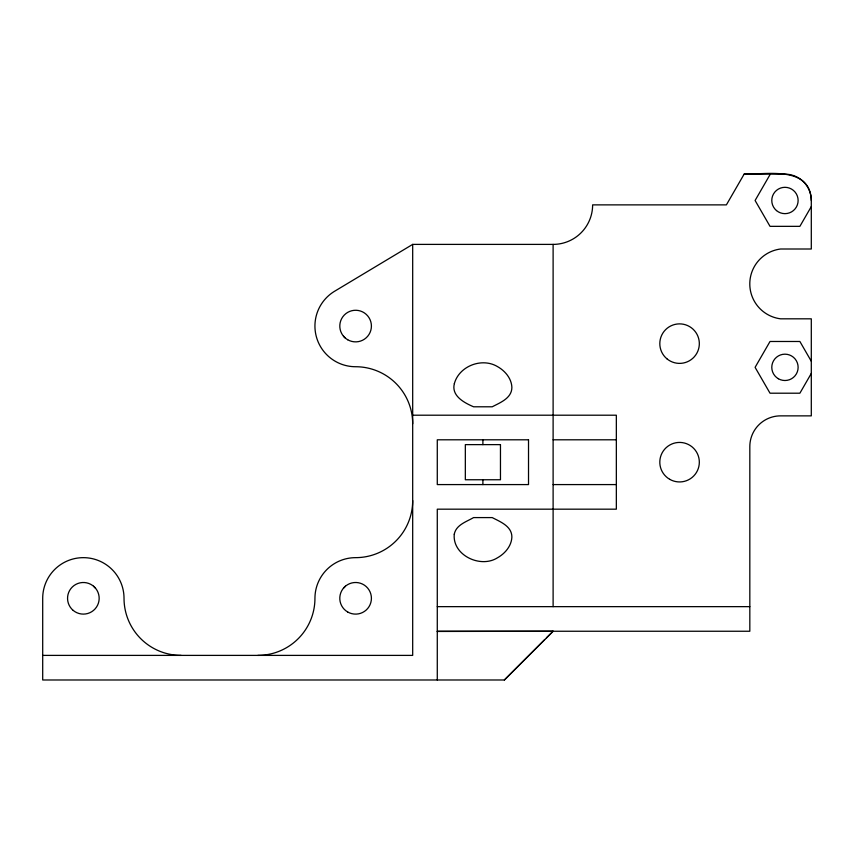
<?xml version="1.0" encoding="UTF-8"?>
<svg xmlns="http://www.w3.org/2000/svg" width="854" height="854" viewBox="0 0 854 854"><rect width="100%" height="100%" fill="white"/><g stroke="black" fill="none" stroke-linecap="round" stroke-linejoin="round"><path stroke-width="1.28" d="M437.28 631.245L749.823 631.245L749.823 446.599A30.733 30.733 0 0 1 780.567 415.866L811.3 415.866L811.3 318.82L780.567 318.82A35.185 35.185 0 0 1 780.567 249.005L811.3 249.005L811.3 200.487C810.243 165.356 766.582 174.718 744.186 174.045L726.391 204.875L592.633 204.875A39.519 39.519 0 0 1 553.114 244.393L553.114 606.65M770.372 174.024L755.096 200.487L770.02 226.342L799.888 226.342L811.3 206.572M811.3 373.422L799.888 393.203L770.02 393.203L755.096 367.348L770.02 341.483L799.888 341.483L811.3 361.263M343.489 588.15L345.443 586.196M181.101 655.392A57.079 57.079 0 0 1 124.022 598.312A40.661 40.661 0 0 0 83.361 557.651A40.661 40.661 0 0 0 42.7 598.312L42.7 679.987L504.372 679.987L544.671 639.678M546.549 637.799L553.114 631.245L504.372 679.987M553.114 244.393L412.685 244.393L335.27 290.851A40.661 40.661 0 0 0 355.606 366.729A57.079 57.079 0 0 1 412.685 423.808M437.28 631.458L553.114 631.245M412.685 415.204L616.342 415.204L616.342 509.176L437.28 509.176L437.28 679.987M553.114 439.799L616.342 439.799M553.114 484.581L616.342 484.581M437.28 606.65L749.823 606.65M42.7 655.392L412.685 655.392L412.685 244.393M744.186 174.045L784.954 174.141A26.346 26.346 0 0 1 811.3 200.487M343.489 336.23L345.443 338.173M93.524 586.196L95.467 588.15M482.894 439.799L482.894 444.624M482.894 479.756L482.894 484.581M257.855 655.392A57.079 57.079 0 0 0 314.945 598.312A40.661 40.661 0 0 1 355.606 557.651A57.079 57.079 0 0 0 412.685 500.561M454.36 383.585C451.125 395.893 464.32 402.821 473.586 406.792L492.214 406.792C500.263 402.586 511.93 398.177 511.877 387.289C511.493 378.322 504.938 370.732 497.391 366.537C481.837 357.303 459.121 366.078 454.36 383.585M454.264 534.188C452.225 555.228 480.46 568.561 497.391 557.843C504.938 553.638 511.493 546.048 511.877 537.091C511.93 526.203 500.263 521.783 492.214 517.588L473.586 517.588C466.369 521.794 456.1 524.836 454.264 534.188M528.519 439.799L437.28 439.799L437.28 484.581L528.519 484.581L528.519 439.799M500.465 444.624L465.334 444.624L465.334 479.756L500.465 479.756L500.465 444.624M669.685 479.297A19.759 19.759 0 0 0 699.33 462.185A19.759 19.759 0 0 0 669.685 445.073A19.759 19.759 0 0 0 669.685 479.297M73.198 610.418A15.81 15.81 0 0 0 98.925 601.056A15.81 15.81 0 0 0 77.949 583.453A15.81 15.81 0 0 0 73.198 610.418M347.695 611.998A15.81 15.81 0 0 0 371.415 598.312A15.81 15.81 0 0 0 347.695 584.616A15.81 15.81 0 0 0 347.695 611.998M347.695 339.753A15.81 15.81 0 0 0 371.415 326.068A15.81 15.81 0 0 0 347.695 312.383A15.81 15.81 0 0 0 347.695 339.753M666.867 358.765A19.759 19.759 0 0 0 699.031 347.066A19.759 19.759 0 0 0 672.813 325.064A19.759 19.759 0 0 0 666.867 358.765M776.489 210.575A13.173 13.173 0 0 0 797.924 202.772A13.173 13.173 0 0 0 780.449 188.104A13.173 13.173 0 0 0 776.489 210.575M778.368 378.749A13.173 13.173 0 0 0 798.127 367.348A13.173 13.173 0 0 0 778.368 355.937A13.173 13.173 0 0 0 778.368 378.749"/></g></svg>
